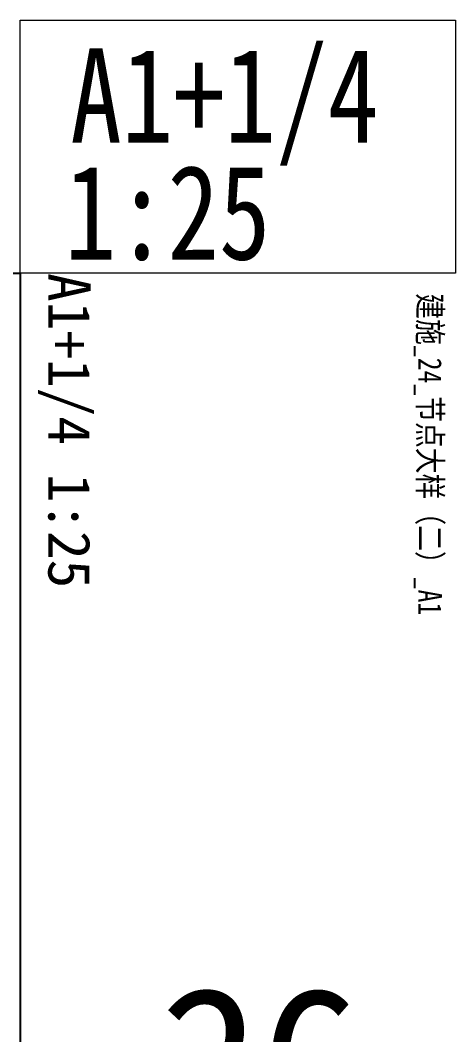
# Model space of a CAD drawing. Extents: x 826826 to 1642106, y -156213 to 399140.
# Drawn here: x 1505196 to 1512859, y 295214 to 313274 of the extents above; entities that cross this region are included whole.
import ezdxf

# ---------------------------------------------------------------- set-up
doc = ezdxf.new("R2010")
doc.units = 0
doc.header["$LTSCALE"] = 1000
for name, color, linetype in [('DIM_SYMB', 3, 'CONTINUOUS'), ('yichutu', 7, 'CONTINUOUS'), ('导图字', 7, 'CONTINUOUS')]:
    doc.layers.add(name, color=color, linetype=linetype)
doc.layers.add('图框', color=9, linetype='CONTINUOUS', lineweight=18)
doc.styles.add('_TCH_LABEL', font='simhei.ttf')
doc.styles.add('C', font='simhei.ttf')
doc.styles.add('黑体', font='simhei.ttf')

# ---------------------------------------------------------------- blocks, each defined once
blk = doc.blocks.new('yct-1051-594-26275-14850-25-1002.0')
at = {"layer": 'yichutu', "color": 7}
blk.add_lwpolyline([(0, 0), (0, 14850), (26275, 14850), (26275, 0)], close=True, dxfattribs=at)
at = {"layer": 'yichutu', "color": 7, "style": '_TCH_LABEL'}
blk.add_text('A1+1/4 1:25', height=750, dxfattribs=at).set_placement((0, 15350))

msp = doc.modelspace()

# ---------------------------------------------------------------- linework, layer by layer
at = {"layer": '图框', "color": 2}
msp.add_lwpolyline([(1512946.29, 308774.41), (1505196.29, 308774.41), (1505196.29, 313274.41), (1512946.29, 313274.41)], close=True, dxfattribs=at)

# ---------------------------------------------------------------- block references
at = {"layer": 'yichutu', "rotation": 270}
msp.add_blockref('yct-1051-594-26275-14850-25-1002.0', (1490346.29, 308774.41), dxfattribs=at)

# ---------------------------------------------------------------- texts
at = {"layer": 'DIM_SYMB', "color": 6, "style": 'C'}
msp.add_text('26', height=2628.692, dxfattribs=at).set_placement((1507678.36, 293421.51))
at = {"layer": '图框', "color": 2, "style": '黑体', "width": 0.8}
for s, p in [('A1+1/4', (1506086.68, 311095.1)), ('1:25', (1505987.08, 309013.58))]:
    msp.add_text(s, height=1682.363, dxfattribs=at).set_placement(p)
at = {"layer": '导图字', "color": 1, "style": '黑体', "width": 0.8}
msp.add_text('建施_24_节点大样（二）_A1', height=420.5907, rotation=270, dxfattribs=at).set_placement((1512280.43, 308413.62))

doc.saveas('drawing.dxf')
